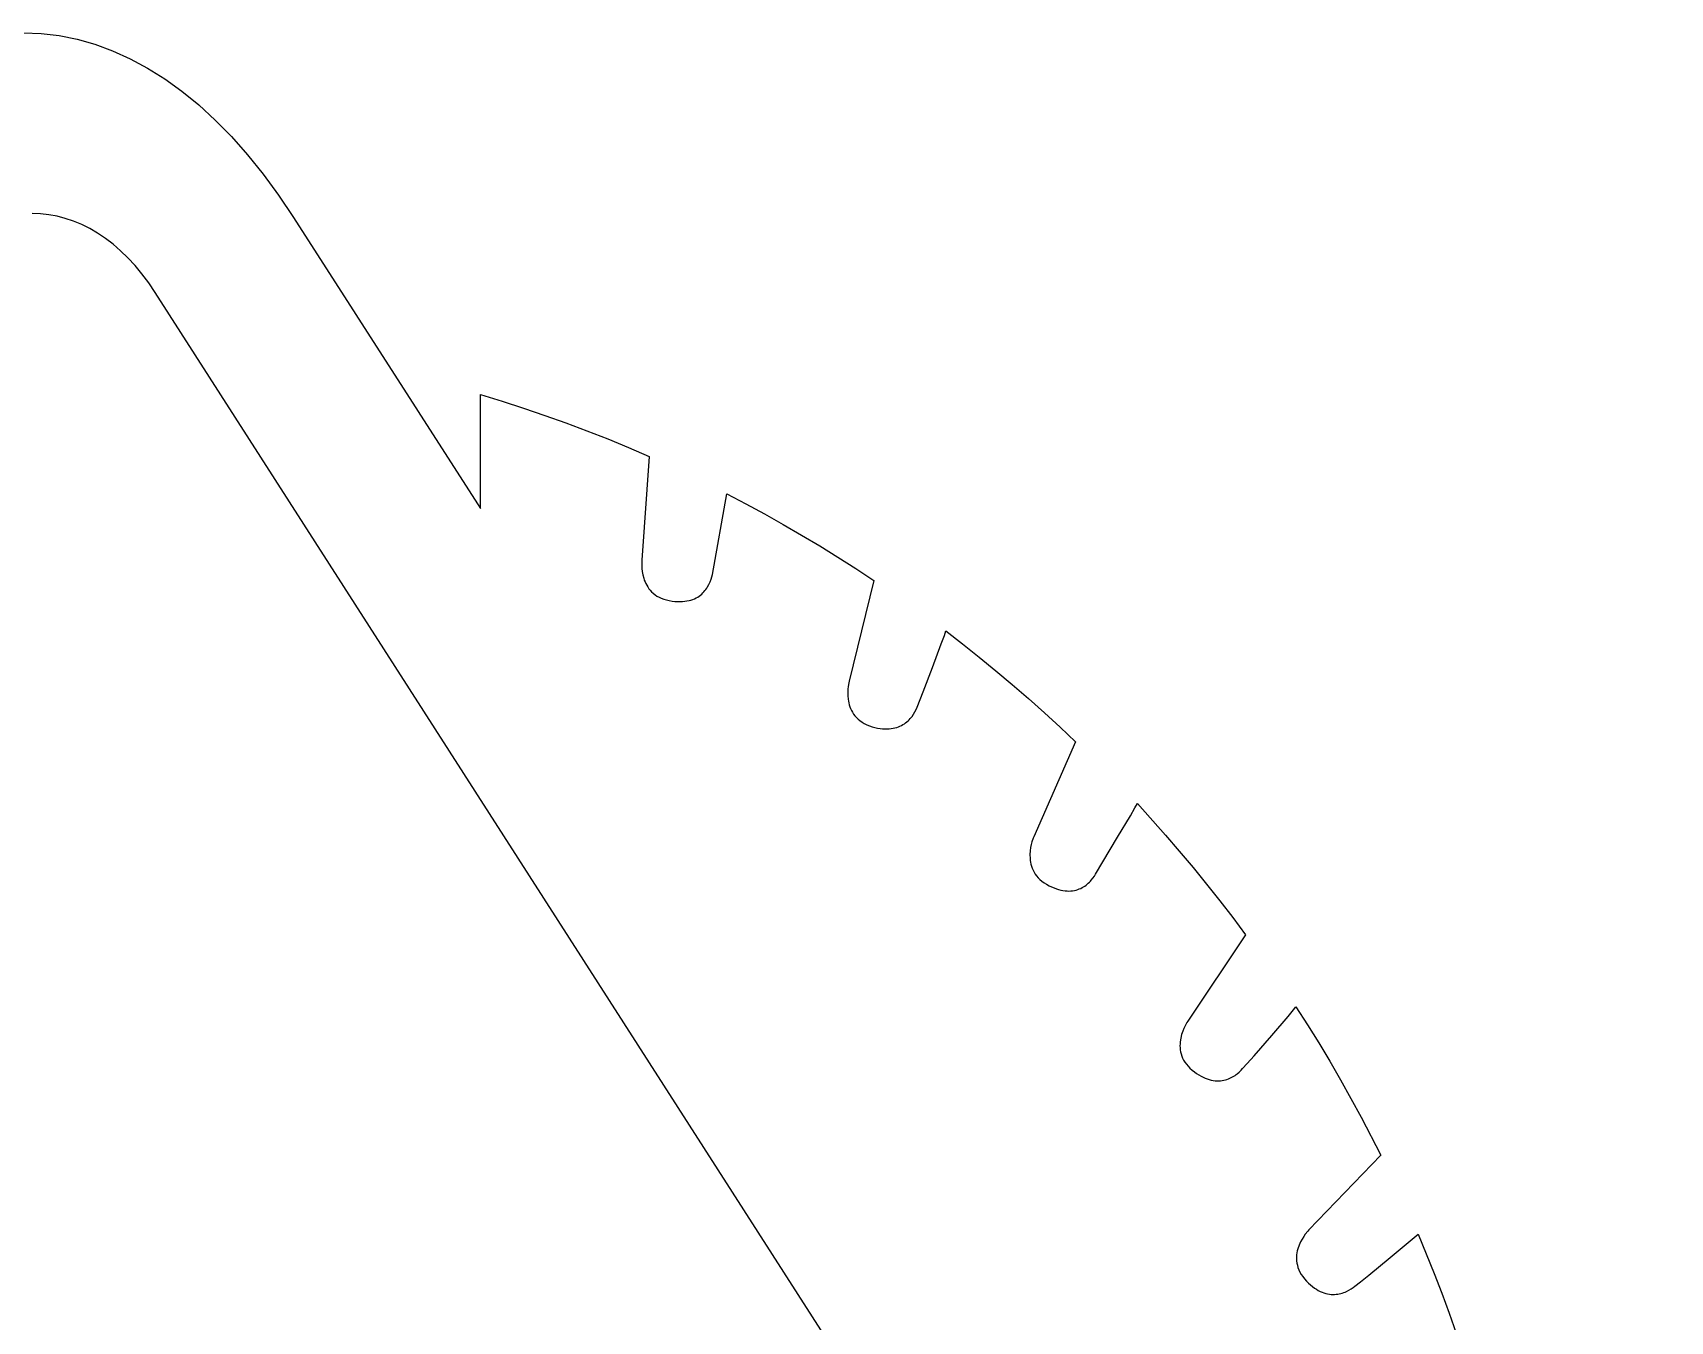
# Model space of a CAD drawing. Extents: x 44.5 to 107.9, y -138.8 to -45.2.
# Drawn here: x 47.858 to 50.866, y -114.624 to -112.257 of the extents above; entities that cross this region are included whole.
import ezdxf

# ---------------------------------------------------------------- set-up
doc = ezdxf.new("R2010")
doc.units = 0
doc.layers.add('BLACK', color=7, linetype='CONTINUOUS')

msp = doc.modelspace()

# ---------------------------------------------------------------- linework, layer by layer
at = {"layer": 'BLACK', "linetype": 'CONTINUOUS'}
for p, q in [((47.840636, -112.256756), (47.873619, -112.258082)), ((47.873619, -112.258082), (47.906555, -112.262058)), ((47.906555, -112.262058), (47.939398, -112.268686)), ((47.939398, -112.268686), (47.972101, -112.277964)), ((47.972101, -112.277964), (48.004618, -112.289894)), ((48.004618, -112.289894), (48.036903, -112.304474)), ((48.036903, -112.304474), (48.068909, -112.321706)), ((48.068909, -112.321706), (48.100589, -112.341588)), ((48.100589, -112.341588), (48.131897, -112.364122)), ((48.131897, -112.364122), (48.162787, -112.389306)), ((48.162787, -112.389306), (48.193211, -112.417142)), ((48.193211, -112.417142), (48.223124, -112.447628)), ((48.223124, -112.447628), (48.252479, -112.480766)), ((48.252479, -112.480766), (48.281229, -112.516554)), ((48.281229, -112.516554), (48.309328, -112.554994)), ((48.309328, -112.554994), (48.33673, -112.596084)), ((47.871884, -112.589374), (47.85651, -112.588808)), ((47.887229, -112.591071), (47.871884, -112.589374)), ((47.902516, -112.5939), (47.887229, -112.591071)), ((47.917716, -112.597861), (47.902516, -112.5939)), ((47.932799, -112.602954), (47.917716, -112.597861)), ((48.33673, -112.596084), (48.680688, -113.130542)), ((47.947737, -112.609179), (47.932799, -112.602954)), ((47.962501, -112.616535), (47.947737, -112.609179)), ((47.977061, -112.625023), (47.962501, -112.616535)), ((47.991388, -112.634642), (47.977061, -112.625023)), ((48.005454, -112.645393), (47.991388, -112.634642)), ((48.01923, -112.657276), (48.005454, -112.645393)), ((48.032685, -112.670291), (48.01923, -112.657276)), ((48.045792, -112.684438), (48.032685, -112.670291)), ((48.058521, -112.699716), (48.045792, -112.684438)), ((48.070843, -112.716126), (48.058521, -112.699716)), ((48.082729, -112.733667), (48.070843, -112.716126)), ((50.866145, -117.070188), (48.082729, -112.733667)), ((48.680688, -113.130542), (48.680688, -112.921522)), ((48.680688, -112.921522), (48.720252, -112.933681)), ((48.720252, -112.933681), (48.759567, -112.946368)), ((48.759567, -112.946368), (48.798634, -112.959612)), ((48.798634, -112.959612), (48.837454, -112.973446)), ((48.837454, -112.973446), (48.876025, -112.9879)), ((48.876025, -112.9879), (48.914348, -113.003005)), ((48.914348, -113.003005), (48.952423, -113.018792)), ((48.952423, -113.018792), (48.99025, -113.035292)), ((48.99025, -113.035292), (48.977021, -113.225792)), ((49.106667, -113.252251), (49.133125, -113.104084)), ((49.133125, -113.104084), (49.167728, -113.122192)), ((49.167728, -113.122192), (49.202082, -113.140795)), ((49.202082, -113.140795), (49.236189, -113.159895)), ((49.236189, -113.159895), (49.270047, -113.17949)), ((49.270047, -113.17949), (49.303657, -113.199582)), ((49.303657, -113.199582), (49.33702, -113.22017)), ((48.976794, -113.228542), (48.976673, -113.231722)), ((48.977021, -113.225792), (48.976794, -113.228542)), ((49.33702, -113.22017), (49.370134, -113.241254)), ((48.976673, -113.231722), (48.976691, -113.23588)), ((48.976691, -113.23588), (48.976957, -113.240843)), ((48.976957, -113.240843), (48.977579, -113.246442)), ((48.977579, -113.246442), (48.978667, -113.252507)), ((48.978667, -113.252507), (48.980329, -113.258865)), ((48.980329, -113.258865), (48.981408, -113.262102)), ((49.102365, -113.265413), (49.104124, -113.260808)), ((49.104124, -113.260808), (49.105543, -113.25639)), ((49.105543, -113.25639), (49.106667, -113.252251)), ((49.370134, -113.241254), (49.403, -113.262834)), ((48.981408, -113.262102), (48.982672, -113.265348)), ((48.982672, -113.265348), (48.984134, -113.268583)), ((48.984134, -113.268583), (48.985806, -113.271784)), ((48.985806, -113.271784), (48.987704, -113.274932)), ((48.987704, -113.274932), (48.98984, -113.278004)), ((48.98984, -113.278004), (48.992227, -113.280979)), ((48.992227, -113.280979), (48.994881, -113.283835)), ((48.994881, -113.283835), (48.997813, -113.286553)), ((48.997813, -113.286553), (49.001038, -113.289109)), ((49.001038, -113.289109), (49.004569, -113.291483)), ((49.004569, -113.291483), (49.00842, -113.293654)), ((49.082041, -113.291737), (49.084512, -113.289905)), ((49.084512, -113.289905), (49.086823, -113.287969)), ((49.086823, -113.287969), (49.088979, -113.285941)), ((49.088979, -113.285941), (49.090986, -113.28383)), ((49.090986, -113.28383), (49.092849, -113.28165)), ((49.092849, -113.28165), (49.094575, -113.279412)), ((49.094575, -113.279412), (49.096169, -113.277127)), ((49.096169, -113.277127), (49.097636, -113.274807)), ((49.097636, -113.274807), (49.100218, -113.27011)), ((49.100218, -113.27011), (49.102365, -113.265413)), ((49.403, -113.262834), (49.358021, -113.448042)), ((49.00842, -113.293654), (49.012604, -113.2956)), ((49.012604, -113.2956), (49.017135, -113.2973)), ((49.017135, -113.2973), (49.022026, -113.298732)), ((49.022026, -113.298732), (49.027292, -113.299876)), ((49.027292, -113.299876), (49.032626, -113.30073)), ((49.032626, -113.30073), (49.037718, -113.301318)), ((49.037718, -113.301318), (49.042573, -113.301649)), ((49.042573, -113.301649), (49.047198, -113.301736)), ((49.047198, -113.301736), (49.051598, -113.301591)), ((49.051598, -113.301591), (49.055779, -113.301224)), ((49.055779, -113.301224), (49.059746, -113.300649)), ((49.059746, -113.300649), (49.063507, -113.299876)), ((49.063507, -113.299876), (49.067066, -113.298916)), ((49.067066, -113.298916), (49.070429, -113.297783)), ((49.070429, -113.297783), (49.073602, -113.296486)), ((49.073602, -113.296486), (49.076591, -113.295039)), ((49.076591, -113.295039), (49.079402, -113.293452)), ((49.079402, -113.293452), (49.082041, -113.291737)), ((49.510818, -113.422576), (49.527023, -113.379209)), ((49.527023, -113.379209), (49.532584, -113.363743)), ((49.532584, -113.363743), (49.535292, -113.355438)), ((49.535292, -113.355438), (49.566034, -113.379494)), ((49.566034, -113.379494), (49.596684, -113.404014)), ((49.596684, -113.404014), (49.627147, -113.428969)), ((49.49362, -113.467431), (49.510818, -113.422576)), ((49.627147, -113.428969), (49.657331, -113.454326)), ((49.355421, -113.462802), (49.355091, -113.468413)), ((49.355091, -113.468413), (49.355141, -113.474567)), ((49.355995, -113.457882), (49.355421, -113.462802)), ((49.357334, -113.450699), (49.355995, -113.457882)), ((49.358021, -113.448042), (49.357334, -113.450699)), ((49.482375, -113.495667), (49.49362, -113.467431)), ((49.657331, -113.454326), (49.687143, -113.480056)), ((49.355141, -113.474567), (49.355706, -113.481115)), ((49.355706, -113.481115), (49.356224, -113.484492)), ((49.356224, -113.484492), (49.356922, -113.487912)), ((49.356922, -113.487912), (49.357817, -113.491357)), ((49.357817, -113.491357), (49.358925, -113.49481)), ((49.358925, -113.49481), (49.360264, -113.49825)), ((49.360264, -113.49825), (49.361851, -113.501661)), ((49.361851, -113.501661), (49.363702, -113.505023)), ((49.478624, -113.503982), (49.480697, -113.499745)), ((49.480697, -113.499745), (49.482375, -113.495667)), ((49.687143, -113.480056), (49.71649, -113.506127)), ((49.363702, -113.505023), (49.365834, -113.508318)), ((49.365834, -113.508318), (49.368265, -113.511528)), ((49.368265, -113.511528), (49.371012, -113.514634)), ((49.371012, -113.514634), (49.37409, -113.517618)), ((49.37409, -113.517618), (49.377518, -113.520462)), ((49.377518, -113.520462), (49.381313, -113.523147)), ((49.381313, -113.523147), (49.38549, -113.525654)), ((49.38549, -113.525654), (49.390068, -113.527966)), ((49.390068, -113.527966), (49.395063, -113.530063)), ((49.395063, -113.530063), (49.400179, -113.531654)), ((49.400179, -113.531654), (49.405112, -113.532962)), ((49.445013, -113.5329), (49.448124, -113.531826)), ((49.448124, -113.531826), (49.451086, -113.530601)), ((49.451086, -113.530601), (49.453904, -113.529238)), ((49.453904, -113.529238), (49.456578, -113.527748)), ((49.456578, -113.527748), (49.459114, -113.526142)), ((49.459114, -113.526142), (49.461512, -113.52443)), ((49.461512, -113.52443), (49.463777, -113.522624)), ((49.463777, -113.522624), (49.465911, -113.520736)), ((49.465911, -113.520736), (49.467917, -113.518775)), ((49.467917, -113.518775), (49.469798, -113.516755)), ((49.469798, -113.516755), (49.471558, -113.514684)), ((49.471558, -113.514684), (49.473198, -113.512576)), ((49.473198, -113.512576), (49.476131, -113.508289)), ((49.476131, -113.508289), (49.478624, -113.503982)), ((49.71649, -113.506127), (49.745279, -113.532508)), ((49.405112, -113.532962), (49.409866, -113.533997)), ((49.409866, -113.533997), (49.414441, -113.534771)), ((49.414441, -113.534771), (49.418843, -113.535295)), ((49.418843, -113.535295), (49.423073, -113.53558)), ((49.423073, -113.53558), (49.427134, -113.535638)), ((49.427134, -113.535638), (49.431029, -113.535479)), ((49.431029, -113.535479), (49.434762, -113.535115)), ((49.434762, -113.535115), (49.438335, -113.534556)), ((49.438335, -113.534556), (49.441751, -113.533814)), ((49.441751, -113.533814), (49.445013, -113.5329)), ((49.773417, -113.559167), (49.696688, -113.733792)), ((49.745279, -113.532508), (49.773417, -113.559167)), ((49.874454, -113.695056), (49.882805, -113.680788)), ((49.882805, -113.680788), (49.887187, -113.672938)), ((49.887187, -113.672938), (49.938657, -113.731022)), ((49.850807, -113.734785), (49.874454, -113.695056)), ((49.695649, -113.73635), (49.693339, -113.743342)), ((49.696688, -113.733792), (49.695649, -113.73635)), ((49.810458, -113.802584), (49.850807, -113.734785)), ((49.938657, -113.731022), (49.964159, -113.760514)), ((49.690136, -113.759905), (49.689742, -113.766535)), ((49.689742, -113.766535), (49.689938, -113.773505)), ((49.690967, -113.753745), (49.690136, -113.759905)), ((49.692085, -113.748181), (49.690967, -113.753745)), ((49.693339, -113.743342), (49.692085, -113.748181)), ((49.964159, -113.760514), (49.989383, -113.790347)), ((49.689938, -113.773505), (49.690304, -113.777078)), ((49.690304, -113.777078), (49.690874, -113.780689)), ((49.690874, -113.780689), (49.691667, -113.784321)), ((49.691667, -113.784321), (49.692701, -113.787958)), ((49.692701, -113.787958), (49.693997, -113.791584)), ((49.693997, -113.791584), (49.695571, -113.795184)), ((49.695571, -113.795184), (49.697445, -113.798741)), ((49.697445, -113.798741), (49.699635, -113.80224)), ((49.699635, -113.80224), (49.702162, -113.805664)), ((49.808256, -113.806164), (49.810458, -113.802584)), ((49.989383, -113.790347), (50.014234, -113.820552)), ((49.702162, -113.805664), (49.705044, -113.808997)), ((49.705044, -113.808997), (49.7083, -113.812224)), ((49.7083, -113.812224), (49.711948, -113.815328)), ((49.711948, -113.815328), (49.716009, -113.818294)), ((49.716009, -113.818294), (49.7205, -113.821105)), ((49.7205, -113.821105), (49.725151, -113.823665)), ((49.725151, -113.823665), (49.729678, -113.825897)), ((49.729678, -113.825897), (49.734083, -113.827812)), ((49.734083, -113.827812), (49.738365, -113.829425)), ((49.738365, -113.829425), (49.742524, -113.830747)), ((49.742524, -113.830747), (49.746562, -113.83179)), ((49.746562, -113.83179), (49.750479, -113.832568)), ((49.750479, -113.832568), (49.754276, -113.833094)), ((49.754276, -113.833094), (49.757952, -113.833379)), ((49.764946, -113.833278), (49.768265, -113.832918)), ((49.768265, -113.832918), (49.771465, -113.832368)), ((49.771465, -113.832368), (49.774548, -113.83164)), ((49.774548, -113.83164), (49.777513, -113.830748)), ((49.777513, -113.830748), (49.780362, -113.829704)), ((49.780362, -113.829704), (49.783094, -113.82852)), ((49.783094, -113.82852), (49.785711, -113.827209)), ((49.785711, -113.827209), (49.788213, -113.825784)), ((49.788213, -113.825784), (49.790599, -113.824257)), ((49.790599, -113.824257), (49.792871, -113.822641)), ((49.792871, -113.822641), (49.79503, -113.820949)), ((49.79503, -113.820949), (49.797075, -113.819192)), ((49.797075, -113.819192), (49.799007, -113.817384)), ((49.799007, -113.817384), (49.800827, -113.815538)), ((49.800827, -113.815538), (49.802534, -113.813665)), ((49.802534, -113.813665), (49.805616, -113.809891)), ((49.805616, -113.809891), (49.808256, -113.806164)), ((50.014234, -113.820552), (50.03862, -113.85116)), ((49.757952, -113.833379), (49.761508, -113.833436)), ((49.761508, -113.833436), (49.764946, -113.833278)), ((50.03862, -113.85116), (50.062448, -113.882202)), ((50.062448, -113.882202), (50.085625, -113.913709)), ((50.085625, -113.913709), (49.979792, -114.072459)), ((49.979792, -114.072459), (49.978288, -114.074805)), ((50.134242, -114.098917), (50.164049, -114.063777)), ((50.164049, -114.063777), (50.173914, -114.051757)), ((50.173914, -114.051757), (50.178229, -114.046001)), ((50.178229, -114.046001), (50.199695, -114.078981)), ((49.966893, -114.103547), (49.965822, -114.110445)), ((49.968492, -114.097084), (49.966893, -114.103547)), ((49.970443, -114.091155), (49.968492, -114.097084)), ((49.972573, -114.085862), (49.970443, -114.091155)), ((49.974707, -114.081306), (49.972573, -114.085862)), ((49.978288, -114.074805), (49.974707, -114.081306)), ((50.101954, -114.136042), (50.134242, -114.098917)), ((50.199695, -114.078981), (50.22048, -114.112395)), ((49.965538, -114.114025), (49.965451, -114.117676)), ((49.965451, -114.117676), (49.965584, -114.121385)), ((49.965822, -114.110445), (49.965538, -114.114025)), ((49.965584, -114.121385), (49.965957, -114.125139)), ((49.965957, -114.125139), (49.966593, -114.128927)), ((49.966593, -114.128927), (49.967513, -114.132734)), ((49.967513, -114.132734), (49.96874, -114.13655)), ((50.22048, -114.112395), (50.240644, -114.146181)), ((49.96874, -114.13655), (49.970294, -114.14036)), ((49.970294, -114.14036), (49.972198, -114.144154)), ((49.972198, -114.144154), (49.974474, -114.147917)), ((49.974474, -114.147917), (49.977143, -114.151637)), ((49.977143, -114.151637), (49.980227, -114.155303)), ((49.980227, -114.155303), (49.983749, -114.1589)), ((49.983749, -114.1589), (49.987729, -114.162417)), ((49.987729, -114.162417), (49.991914, -114.165714)), ((50.074401, -114.165962), (50.077607, -114.162824)), ((50.077607, -114.162824), (50.080333, -114.159772)), ((50.080333, -114.159772), (50.088989, -114.150542)), ((50.088989, -114.150542), (50.101954, -114.136042)), ((50.240644, -114.146181), (50.26025, -114.180277)), ((49.991914, -114.165714), (49.996036, -114.168666)), ((49.996036, -114.168666), (50.000091, -114.171287)), ((50.000091, -114.171287), (50.004079, -114.17359)), ((50.004079, -114.17359), (50.007997, -114.175586)), ((50.007997, -114.175586), (50.011844, -114.177288)), ((50.011844, -114.177288), (50.015616, -114.17871)), ((50.015616, -114.17871), (50.019313, -114.179863)), ((50.019313, -114.179863), (50.022933, -114.180761)), ((50.022933, -114.180761), (50.026473, -114.181415)), ((50.026473, -114.181415), (50.029932, -114.181838)), ((50.029932, -114.181838), (50.033307, -114.182044)), ((50.033307, -114.182044), (50.036598, -114.182044)), ((50.036598, -114.182044), (50.039801, -114.181852)), ((50.039801, -114.181852), (50.042914, -114.181479)), ((50.042914, -114.181479), (50.045937, -114.180938)), ((50.045937, -114.180938), (50.048867, -114.180243)), ((50.048867, -114.180243), (50.051702, -114.179405)), ((50.051702, -114.179405), (50.05444, -114.178437)), ((50.05444, -114.178437), (50.057079, -114.177352)), ((50.057079, -114.177352), (50.059617, -114.176162)), ((50.059617, -114.176162), (50.062053, -114.17488)), ((50.062053, -114.17488), (50.064384, -114.173519)), ((50.064384, -114.173519), (50.066608, -114.172091)), ((50.066608, -114.172091), (50.068724, -114.170609)), ((50.068724, -114.170609), (50.070729, -114.169085)), ((50.070729, -114.169085), (50.074401, -114.165962)), ((50.26025, -114.180277), (50.27936, -114.214621)), ((50.27936, -114.214621), (50.298036, -114.249151)), ((50.298036, -114.249151), (50.334333, -114.318521)), ((50.334333, -114.318521), (50.202041, -114.456105)), ((50.195592, -114.463835), (50.192739, -114.46791)), ((50.200181, -114.458125), (50.195592, -114.463835)), ((50.202041, -114.456105), (50.200181, -114.458125)), ((50.351861, -114.506706), (50.403124, -114.464042)), ((50.403124, -114.464042), (50.432311, -114.535976)), ((50.181054, -114.49426), (50.180337, -114.497833)), ((50.181949, -114.490794), (50.181054, -114.49426)), ((50.184182, -114.484217), (50.181949, -114.490794)), ((50.186848, -114.478166), (50.184182, -114.484217)), ((50.189763, -114.472708), (50.186848, -114.478166)), ((50.192739, -114.46791), (50.189763, -114.472708)), ((50.179531, -114.505268), (50.179488, -114.509113)), ((50.179488, -114.509113), (50.179717, -114.513031)), ((50.179822, -114.501505), (50.179531, -114.505268)), ((50.179717, -114.513031), (50.18024, -114.517016)), ((50.180337, -114.497833), (50.179822, -114.501505)), ((50.18024, -114.517016), (50.181081, -114.521059)), ((50.181081, -114.521059), (50.182263, -114.525151)), ((50.312712, -114.538828), (50.351861, -114.506706)), ((50.182263, -114.525151), (50.18381, -114.529284)), ((50.18381, -114.529284), (50.185744, -114.53345)), ((50.185744, -114.53345), (50.188088, -114.53764)), ((50.188088, -114.53764), (50.190867, -114.541848)), ((50.190867, -114.541848), (50.194104, -114.546063)), ((50.194104, -114.546063), (50.197816, -114.550096)), ((50.197816, -114.550096), (50.20151, -114.553769)), ((50.20151, -114.553769), (50.205181, -114.557096)), ((50.286708, -114.559292), (50.297028, -114.551401)), ((50.297028, -114.551401), (50.312712, -114.538828)), ((50.432311, -114.535976), (50.446378, -114.572315)), ((50.205181, -114.557096), (50.208826, -114.560088)), ((50.208826, -114.560088), (50.212443, -114.562759)), ((50.212443, -114.562759), (50.216027, -114.56512)), ((50.216027, -114.56512), (50.219575, -114.567185)), ((50.219575, -114.567185), (50.223084, -114.568966)), ((50.223084, -114.568966), (50.22655, -114.570476)), ((50.22655, -114.570476), (50.22997, -114.571727)), ((50.22997, -114.571727), (50.233341, -114.572732)), ((50.233341, -114.572732), (50.236659, -114.573503)), ((50.236659, -114.573503), (50.239921, -114.574054)), ((50.239921, -114.574054), (50.243123, -114.574396)), ((50.243123, -114.574396), (50.246263, -114.574542)), ((50.246263, -114.574542), (50.249336, -114.574506)), ((50.249336, -114.574506), (50.252339, -114.574299)), ((50.252339, -114.574299), (50.255269, -114.573933)), ((50.255269, -114.573933), (50.258122, -114.573423)), ((50.258122, -114.573423), (50.260896, -114.57278)), ((50.260896, -114.57278), (50.263586, -114.572016)), ((50.263586, -114.572016), (50.266189, -114.571145)), ((50.266189, -114.571145), (50.268702, -114.57018)), ((50.268702, -114.57018), (50.271122, -114.569131)), ((50.271122, -114.569131), (50.275668, -114.566838)), ((50.275668, -114.566838), (50.279799, -114.564367)), ((50.279799, -114.564367), (50.283488, -114.561818)), ((50.283488, -114.561818), (50.286708, -114.559292)), ((50.446378, -114.572315), (50.46001, -114.608902)), ((50.46001, -114.608902), (50.473146, -114.645737))]:
    msp.add_line(p, q, dxfattribs=at)

doc.saveas('drawing.dxf')
